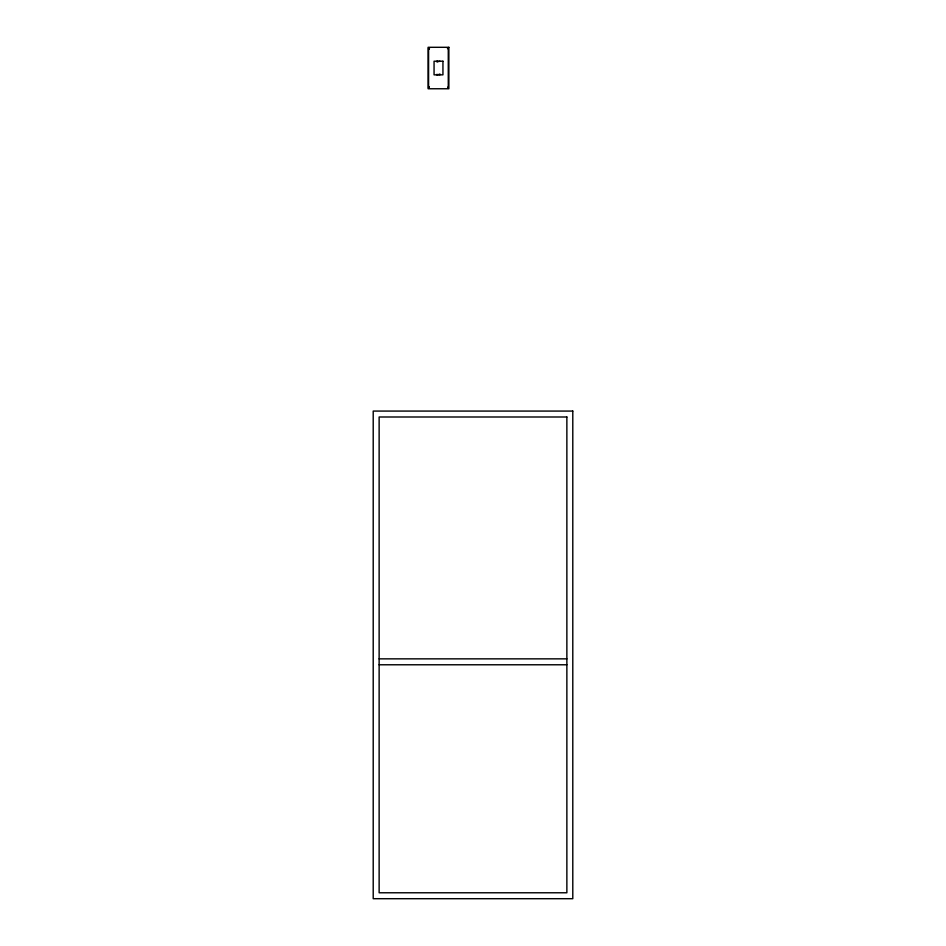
<?xml version="1.0" encoding="UTF-8"?>
<svg xmlns="http://www.w3.org/2000/svg" width="946" height="946" viewBox="0 0 946 946"><rect width="100%" height="100%" fill="white"/><g stroke="black" fill="none" stroke-linecap="round" stroke-linejoin="round"><path stroke-width="1.42" d="M429.023 87.15L429.023 88.285M447.978 48.849L447.978 47.82M447.907 88.108L447.907 87.339M447.978 88.226L447.978 87.209M429.177 47.891L429.023 48.908M429.177 87.28L428.893 88.002M429.768 47.749L428.585 47.749L428.585 88.309M447.091 47.749L448.274 47.749L448.274 88.309M428.585 48.932L429.236 48.932M439.843 74.249L437.17 74.84M428.585 87.127L429.236 87.127M379.133 658.854L566.867 658.854M379.133 664.778L566.867 664.778M429.33 47.761L428.881 48.849M447.966 48.057L447.907 47.95M439.985 61.218L437.17 61.809L437.17 61.218M439.985 74.249L439.843 74.84M437.028 61.218L437.028 61.809M437.028 74.249L437.028 74.84M448.865 47.3L428.136 47.3L428.136 88.758L448.865 88.758L448.865 47.3M442.941 61.218L434.06 61.218L434.06 74.84L442.941 74.84L442.941 61.218M572.791 411.072L373.209 411.072L373.209 898.7L572.791 898.7L572.791 411.072M566.867 416.997L379.133 416.997L379.133 892.776L566.867 892.776L566.867 416.997"/></g></svg>
